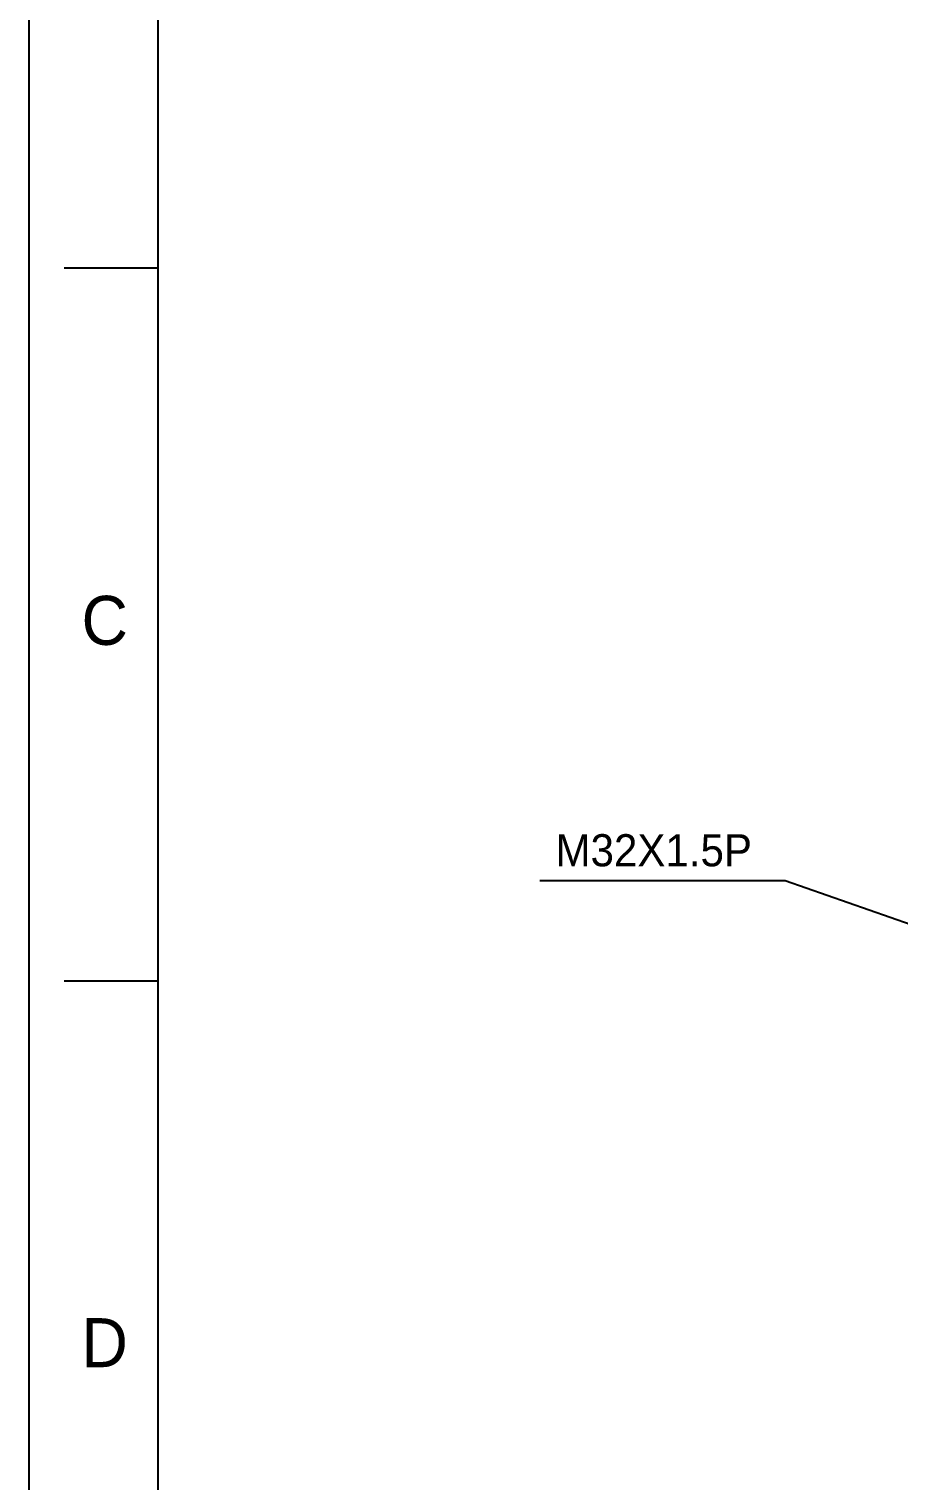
# Model space of a CAD drawing. Extents: x 10319 to 11160, y -16029 to -15435.
# Drawn here: x 10318.7 to 10453.9, y -15865.2 to -15639.3 of the extents above; entities that cross this region are included whole.
import ezdxf

# ---------------------------------------------------------------- set-up
doc = ezdxf.new("R2010")
doc.units = 0
doc.header["$MEASUREMENT"] = 0
doc.layers.add('DIM_', color=3, linetype='CONTINUOUS', lineweight=9)
doc.layers.add('FORM', color=7, linetype='CONTINUOUS')
doc.styles.get("Standard").update_dxf_attribs({"font": 'Gulim.ttf'})
doc.dimstyles.new('사본(2) STANDARD', dxfattribs={"dimscale": 0, "dimtxt": 5, "dimasz": 5, "dimexe": 1.25, "dimexo": 0.625, "dimgap": 1.5, "dimtad": 3, "dimtih": 1, "dimtoh": 1, "dimdec": 1, "dimzin": 9, "dimdsep": 46, "dimtxsty": 'Standard', "dimcen": 2.5, "dimclrd": 3, "dimclre": 3, "dimclrt": 4, "dimadec": 0, "dimazin": 0, "dimtfac": 1, "dimtdec": 1, "dimtmove": 0, "dimatfit": 3, "dimfxl": 1.25, "dimtfill": 1, "dimtolj": 1, "dimtzin": 0, "dimarcsym": 0})

msp = doc.modelspace()

# ---------------------------------------------------------------- linework, layer by layer
at = {"layer": 'FORM', "color": 7, "linetype": 'Continuous'}
for p, q in [((10318.66, -16029.33), (10318.66, -15434.62)), ((10338.68, -15454.65), (10338.68, -16009.31)), ((10338.68, -15676.51), (10324.13, -15676.51)), ((10338.68, -15787.44), (10324.13, -15787.44))]:
    msp.add_line(p, q, dxfattribs=at)

# ---------------------------------------------------------------- texts
at = {"layer": 'DIM_', "color": 4, "insert": (10415.78, -15767.1), "char_height": 5, "attachment_point": 5}
msp.add_mtext('M32X1.5P', dxfattribs=at)
at = {"layer": 'FORM', "char_height": 7.63, "attachment_point": 5}
for s, insert in [('C', (10330.42, -15731.35)), ('D', (10330.42, -15843.68))]:
    msp.add_mtext_dynamic_manual_height_columns(s, width=10.0119, gutter_width=12.51, heights=[0], dxfattribs=dict(at, insert=insert))

# ---------------------------------------------------------------- leaders
at = {"layer": 'DIM_'}
msp.add_leader([(10468.02, -15782.99), (10436.21, -15771.8), (10398.09, -15771.8)], dimstyle='사본(2) STANDARD', override={"dimscale": 1, "dimtad": 0}, dxfattribs=at)

doc.saveas('drawing.dxf')
